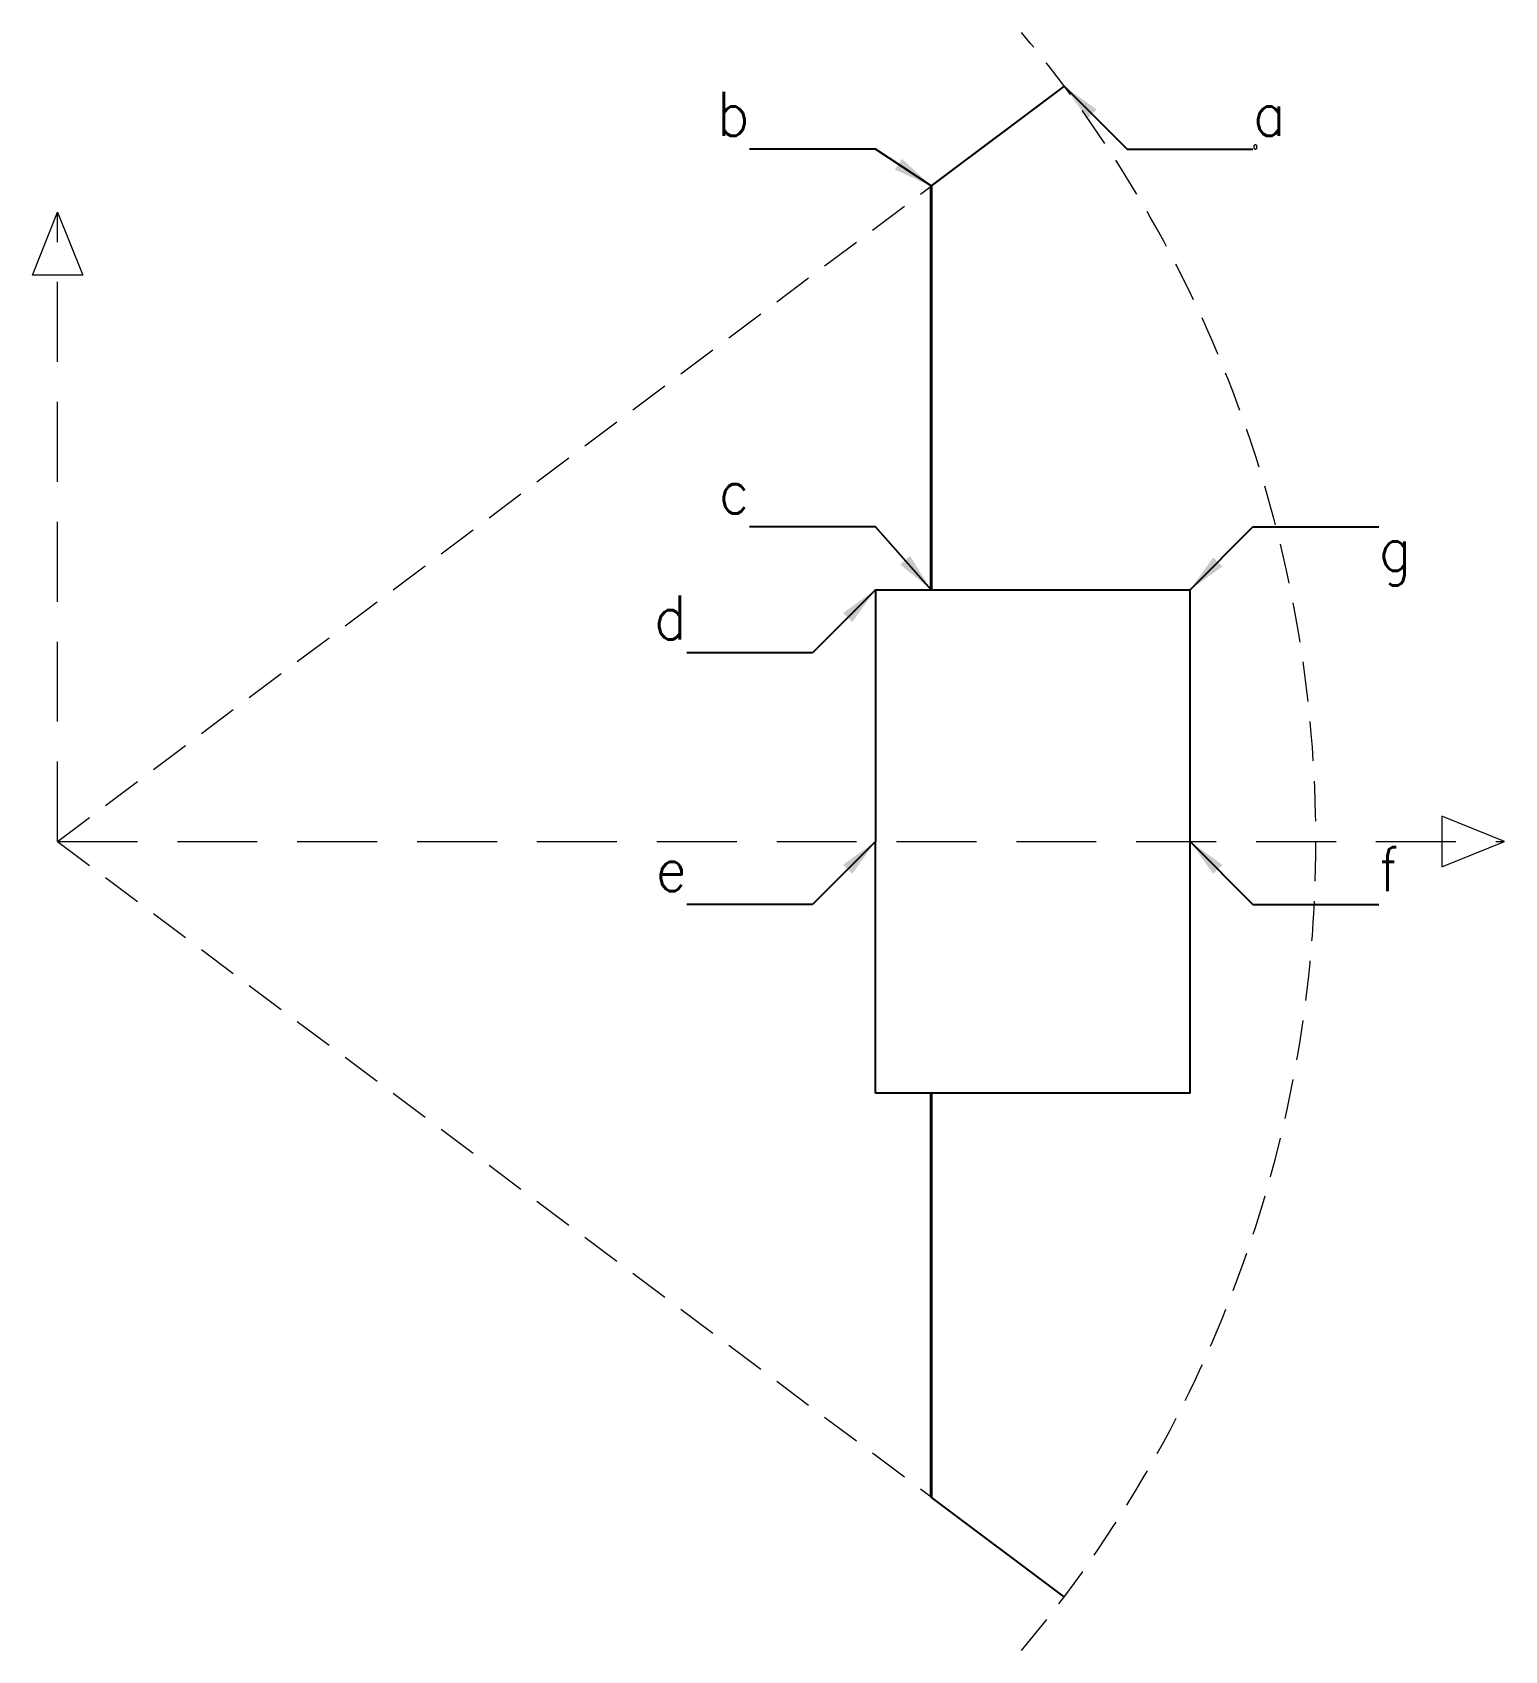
# Model space of a CAD drawing. Extents: x -4 to 230, y -129 to 129.
import ezdxf
from ezdxf.enums import TextEntityAlignment as Align

# ---------------------------------------------------------------- set-up
doc = ezdxf.new("R2010")
doc.units = 0
doc.linetypes.add('DASHED', pattern=[19.05, 12.7, -6.35])
doc.linetypes.add('DASHED2', pattern=[9.525, 6.35, -3.175])
doc.layers.get('0').update_dxf_attribs({"linetype": 'CONTINUOUS', "lineweight": 25})
for name, color, linetype, lineweight in [('coordinates', 6, 'DASHED', 9), ('dummy', 7, 'DASHED2', 0), ('points_pos', 1, 'CONTINUOUS', 9)]:
    doc.layers.add(name, color=color, linetype=linetype, lineweight=lineweight)
doc.styles.get("Standard").update_dxf_attribs({"font": 'standard'})
doc.dimstyles.get("Standard").update_dxf_attribs({"dimscale": 2.5, "dimtxt": 2.5, "dimasz": 2.5, "dimexe": 1.25, "dimexo": 0.625, "dimtad": 0, "dimtoh": 1, "dimtxsty": 'standard', "dimcen": 0.09, "dimadec": 0, "dimazin": 0, "dimtfac": 1, "dimtdec": 4, "dimtofl": 0, "dimtmove": 0, "dimatfit": 3, "dimfxl": 1, "dimtolj": 1, "dimtzin": 0, "dimarcsym": 0})

msp = doc.modelspace()

# ---------------------------------------------------------------- hatches: boundary and pattern name
h = msp.add_hatch()
h.set_pattern_fill('ansi31', color=256, style=0)
h.set_pattern_definition([])
h.paths.add_polyline_path([(130, -40), (130, 0), (130, 40), (180, 40), (180, -40)], flags=0)

# ---------------------------------------------------------------- linework, layer by layer
for p, q in [((160, 120), (138.87, 104.15)), ((130, 40), (130, 0)), ((130, 40), (180, 40)), ((180, -40), (180, 40)), ((130, -40), (130, 0)), ((180, -40), (130, -40)), ((160, -120), (138.87, -104.15))]:
    msp.add_line(p, q)
at = {"linetype": 'CONTINUOUS', "lineweight": 40}
for p, q in [((138.87, 104.15), (138.87, 40)), ((138.87, -104.15), (138.87, -40))]:
    msp.add_line(p, q, dxfattribs=at)
msp.add_arc((0, 0), 0, 0, 0)
at = {"layer": 'coordinates'}
for p, q in [((-4, 90), (0, 100)), ((0, 0), (0, 100)), ((0, 100), (4, 90)), ((4, 90), (-4, 90)), ((230, 0), (220, 4)), ((220, 4), (220, -4)), ((0, 0), (230, 0)), ((220, -4), (230, 0))]:
    msp.add_line(p, q, dxfattribs=at)
at = {"layer": 'dummy'}
for q in [(160, 120), (160, -120)]:
    msp.add_line((0, 0), q, dxfattribs=at)
msp.add_arc((0, 0), 200, 320, 40, dxfattribs=at)

# ---------------------------------------------------------------- texts
at = {"layer": 'points_pos'}
for s, p in [('b', (110, 110)), ('c', (110, 50)), ('d', (100, 30)), ('e', (100, -10))]:
    msp.add_text(s, height=7, dxfattribs=at).set_placement(p, align=Align.BOTTOM_RIGHT)
for s, p in [('a', (190, 110)), ('f', (210, -10))]:
    msp.add_text(s, height=7, dxfattribs=at).set_placement(p, align=Align.BOTTOM_LEFT)
msp.add_text('a', height=1, dxfattribs=at).set_placement((190, 110))
msp.add_text('a', height=1, dxfattribs=at).set_placement((190, 110))
msp.add_text('a', height=1, dxfattribs=at).set_placement((190, 110))
msp.add_text('a', height=1, dxfattribs=at).set_placement((190, 110))
msp.add_text('g', height=7, dxfattribs=at).set_placement((210, 50), align=Align.TOP_LEFT)

# ---------------------------------------------------------------- leaders
for points in [[(160, 120), (170, 110), (190, 110)], [(138.87, 104.15), (130, 110), (110, 110)], [(138.87, 40), (130, 50), (110, 50)], [(180, 40), (190, 50), (210, 50)], [(130, 40), (120, 30), (100, 30)], [(130, 0), (120, -10), (100, -10)], [(180, 0), (190, -10), (210, -10)]]:
    msp.add_leader(points, dimstyle='Standard', dxfattribs=at)

doc.saveas('drawing.dxf')
